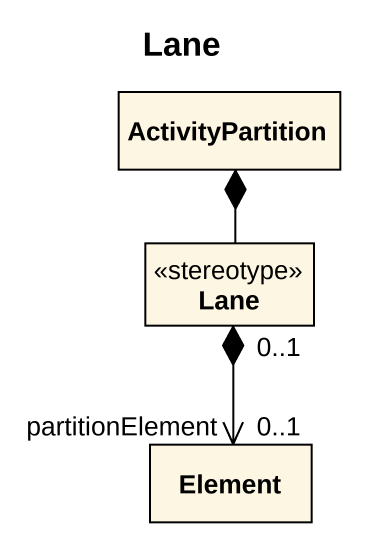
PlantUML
@startuml
title Lane
hide circle
hide empty members
class ActivityPartition
class Lane <<stereotype>>
class Element
Lane -up-* ActivityPartition
Lane "0..1" *--> "0..1\npartitionElement" Element
@enduml
